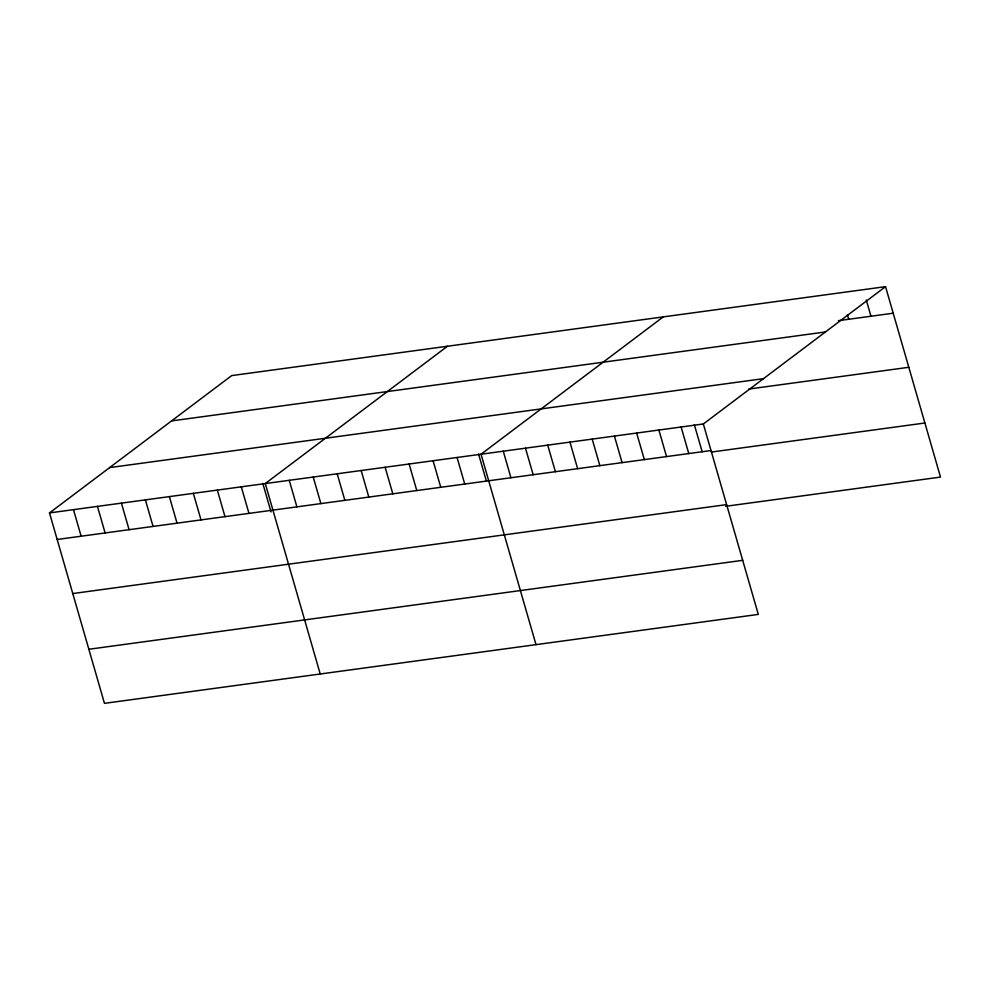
<?xml version="1.0" encoding="UTF-8"?>
<svg xmlns="http://www.w3.org/2000/svg" width="990" height="990" viewBox="0 0 990 990"><rect width="100%" height="100%" fill="white"/><g stroke="black" fill="none" stroke-linecap="round" stroke-linejoin="round"><path stroke-width="1.49" d="M885.543 286.654L703.346 423.98L758.303 614.406L104.457 703.346L49.5 512.919L231.697 375.594L885.543 286.654L940.5 477.081L725.608 506.311M447.468 346.24L265.271 483.565L320.228 673.992M663.226 316.899L481.041 454.212L535.998 644.639M838.369 320.673L893.203 313.211M171.567 420.911L825.413 331.972M109.618 467.602L763.463 378.663M748.749 389.058L908.808 367.29M49.5 512.919L703.346 423.98M57.16 539.476L711.006 450.537M711.476 452.034L924.895 423.002M72.777 593.554L726.611 504.615M88.853 649.267L742.698 560.328M866.287 300.007L870.965 316.231M847.465 314.832L848.739 319.263M694.337 424.673L702.17 451.811M681.108 426.999L688.78 453.556M658.882 430.031L666.542 456.576M636.657 433.051L644.317 459.608M614.419 436.07L622.079 462.627M592.193 439.102L599.853 465.647M569.955 442.122L577.628 468.678M547.73 445.141L555.39 471.698M525.492 448.173L533.164 474.73M503.267 451.193L510.927 477.749M478.566 454.026L486.399 481.165M457.058 457.479L464.731 484.036M433.088 460.746L440.748 487.29M409.118 464.001L416.778 490.557M385.135 467.268L392.807 493.812M361.164 470.522L368.825 497.079M337.194 473.789L344.854 500.334M313.211 477.044L320.884 503.601M289.241 480.311L296.901 506.855M262.796 483.368L271.05 511.941M241.3 486.832L248.96 513.377M217.317 490.087L224.99 516.644M193.347 493.354L201.007 519.911M169.377 496.609L177.037 523.165M145.394 499.876L153.066 526.433M121.424 503.13L129.084 529.687M97.453 506.397L105.113 532.954M73.47 509.652L81.143 536.209"/></g></svg>
